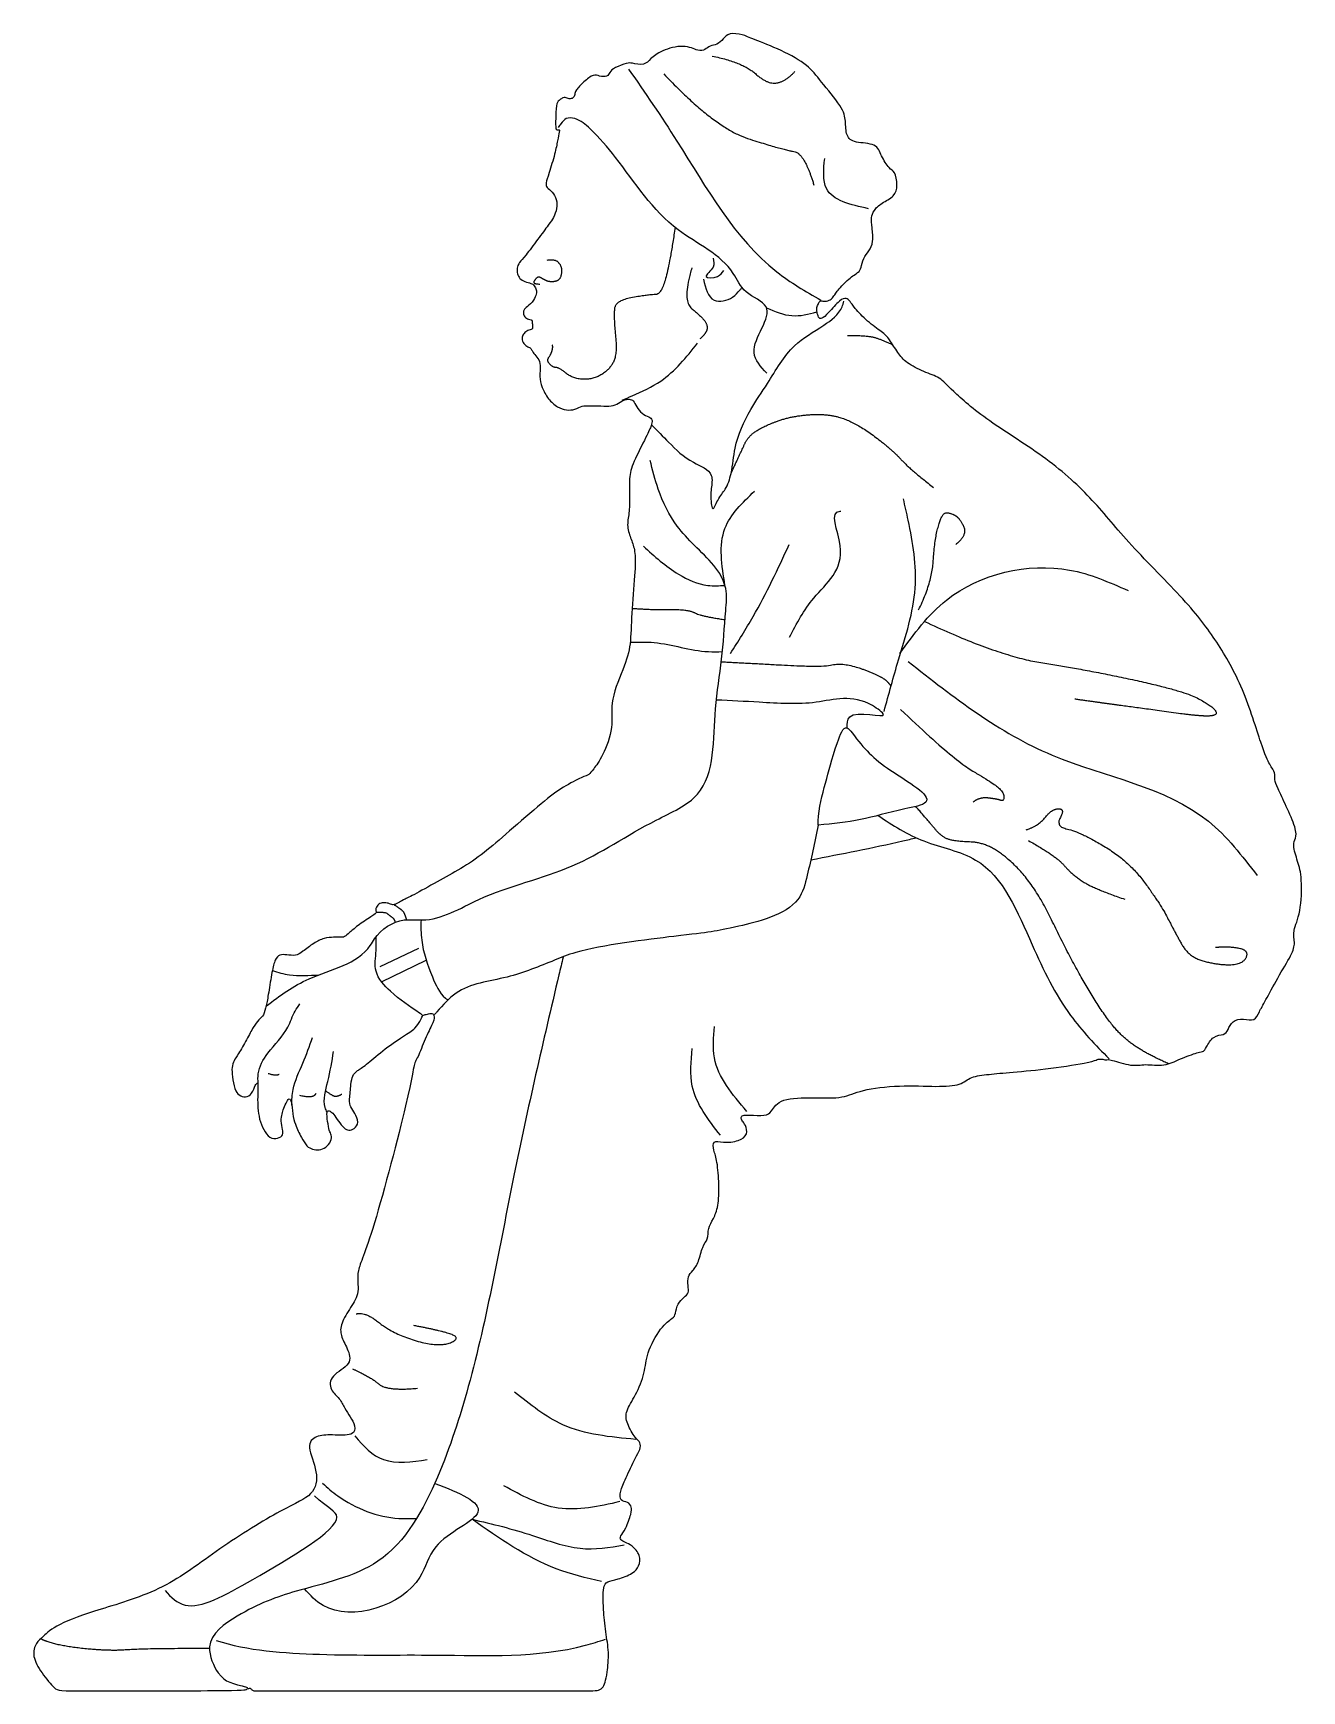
# Model space of a CAD drawing. Header units: feet. Extents: x 89 to 238, y -57 to 31.
# Drawn here: x 112.351 to 115.657, y 6.288 to 10.607 of the extents above; entities that cross this region are included whole.
import ezdxf

# ---------------------------------------------------------------- set-up
doc = ezdxf.new("R2010")
doc.units = ezdxf.units.FT
doc.header["$MEASUREMENT"] = 0
doc.layers.add('inner', color=1, linetype='Continuous')
doc.layers.add('outer', color=3, linetype='Continuous')

msp = doc.modelspace()

# ---------------------------------------------------------------- linework, layer by layer
at = {"layer": 'inner'}
for p, q in [((113.2553, 8.175), (113.3557, 8.2232)), ((113.2588, 8.1352), (113.3753, 8.1915))]:
    msp.add_line(p, q, dxfattribs=at)
for points in [[(114.1204, 10.5475), (114.2006, 10.531), (114.2644, 10.4729), (114.3138, 10.4822), (114.336, 10.508)], [(113.9942, 10.501), (114.1274, 10.3595), (114.3071, 10.3029), (114.3604, 10.2946), (114.3854, 10.2114)], [(114.0235, 10.101), (114.0104, 10.0099), (113.9876, 9.9261), (113.9571, 9.9261), (113.8683, 9.9109), (113.8632, 9.8678), (113.8734, 9.7714), (113.8531, 9.7308), (113.8125, 9.7054), (113.7592, 9.7054), (113.7212, 9.7359), (113.706, 9.7359), (113.6882, 9.7536), (113.7009, 9.7714), (113.706, 9.7917), (113.7034, 9.7942)], [(113.69, 10.0161), (113.7107, 10.0185), (113.7248, 10.0048), (113.7291, 9.9879), (113.7239, 9.9658), (113.7117, 9.9597), (113.6957, 9.9592), (113.6825, 9.9644), (113.6703, 9.9724), (113.6614, 9.9696), (113.6517, 9.9535), (113.6708, 9.9536)], [(114.0671, 9.9958), (114.0422, 9.9109), (114.0888, 9.871), (114.1071, 9.851), (114.1073, 9.8278), (114.0885, 9.8104)], [(114.5917, 9.7943), (114.5598, 9.8101), (114.5203, 9.8188), (114.4733, 9.8188)], [(114.1696, 9.461), (114.1962, 9.5178), (114.2148, 9.5585), (114.2635, 9.5877), (114.3333, 9.6107), (114.4236, 9.616), (114.497, 9.5912), (114.5881, 9.5231), (114.6351, 9.4714), (114.6973, 9.4233)], [(114.6581, 9.1044), (114.6929, 9.1747), (114.6994, 9.285), (114.718, 9.3538), (114.7365, 9.3593), (114.7649, 9.3451), (114.7857, 9.2992), (114.7551, 9.2752)], [(113.9115, 9.1085), (113.9663, 9.1053), (113.9928, 9.1053), (114.0587, 9.1053), (114.0938, 9.0874), (114.1537, 9.0792)], [(114.6734, 9.0743), (114.8668, 8.9839), (115.096, 8.9488), (115.3441, 8.8949), (115.4196, 8.8571), (115.4412, 8.8302), (115.3953, 8.8261), (115.2227, 8.8504), (115.1216, 8.8639), (115.065, 8.872)], [(114.1441, 8.9694), (114.2103, 8.966), (114.4049, 8.9553), (114.4545, 8.966), (114.5084, 8.9527), (114.5588, 8.9315), (114.579, 8.9168), (114.5861, 8.9055)], [(114.6113, 8.8449), (114.7475, 8.7155), (114.8432, 8.6588), (114.8796, 8.6319), (114.881, 8.6049), (114.8634, 8.6116), (114.8162, 8.617), (114.8001, 8.6035)], [(115.3098, 7.9218), (115.2425, 7.9516), (115.1715, 8.0067), (115.1027, 8.1092), (115.0372, 8.2293), (114.9753, 8.3584), (114.9101, 8.4429), (114.8325, 8.4986), (114.7561, 8.5008), (114.719, 8.5117), (114.684, 8.5543), (114.651, 8.5922)], [(114.9385, 8.5315), (114.9712, 8.5421), (115.0057, 8.5863), (115.0402, 8.5863), (115.0146, 8.5394), (115.0756, 8.5279), (115.2054, 8.4509), (115.2886, 8.3377), (115.3236, 8.2695), (115.3635, 8.1979), (115.4484, 8.178), (115.505, 8.1829), (115.52, 8.2179), (115.4617, 8.2279), (115.4318, 8.2246)], [(114.9443, 8.5036), (115.0175, 8.4621), (115.0546, 8.4185), (115.1114, 8.3791), (115.1955, 8.3507)], [(113.2914, 8.3364), (113.3036, 8.3286), (113.3151, 8.3193), (113.3198, 8.3093), (113.3234, 8.2971)], [(113.2453, 8.3166), (113.2686, 8.3181), (113.2808, 8.3073), (113.2921, 8.2993), (113.2937, 8.2904)], [(112.9634, 7.8969), (112.9846, 7.8898), (112.9917, 7.8951)], [(113.0448, 7.8403), (113.0802, 7.8305), (113.0881, 7.8447)], [(113.1127, 7.8516), (113.1297, 7.8394), (113.1421, 7.8358), (113.1553, 7.8429)], [(113.1928, 7.2702), (113.2158, 7.2768), (113.2889, 7.2178), (113.408, 7.1829), (113.4691, 7.208), (113.4036, 7.2287), (113.3424, 7.2397)], [(113.1825, 7.1273), (113.232, 7.1051), (113.2721, 7.0693), (113.3523, 7.0764)], [(112.8103, 6.398), (112.6459, 6.3986), (112.5444, 6.391), (112.4018, 6.4074), (112.3699, 6.4238)]]:
    msp.add_open_spline(points, degree=2, dxfattribs=at)
for points, knots in [([(113.9023, 10.5138), (113.945, 10.4523), (114.0681, 10.2731), (114.2004, 10.031), (114.3636, 9.9342), (114.4035, 9.9112)], [1.606618, 1.606618, 1.606618, 1.606618, 11.420994, 30.057729, 36.008533, 36.008533, 36.008533, 36.008533]), ([(114.2623, 9.7215), (114.2468, 9.7383), (114.2008, 9.7881), (114.303, 9.8928), (114.2015, 9.9261), (114.1621, 10.0232), (113.9971, 10.0929), (113.9014, 10.2465), (113.8159, 10.3471), (113.7725, 10.3848), (113.7392, 10.3882), (113.7276, 10.3731), (113.7213, 10.3646), (113.7189, 10.3614)], [0, 0, 0, 0, 2.728768, 8.082806, 10.908307, 13.46134, 21.406616, 32.26729, 36.596998, 38.669278, 39.641416, 40.470182, 40.985556, 40.985556, 40.985556, 40.985556]), ([(114.5278, 10.1497), (114.4808, 10.1602), (114.4035, 10.1776), (114.4106, 10.2517), (114.4134, 10.2808)], [0, 0, 0, 0, 3.172697, 5.225484, 5.225484, 5.225484, 5.225484]), ([(114.1227, 10.0207), (114.1246, 10.013), (114.129, 9.9951), (114.0886, 9.9687), (114.1364, 9.9691), (114.1463, 9.9826), (114.1506, 9.9884)], [0, 0, 0, 0, 0.601383, 1.392144, 2.155611, 2.74153, 2.74153, 2.74153, 2.74153]), ([(114.0973, 9.9659), (114.1029, 9.9425), (114.1131, 9.9005), (114.1709, 9.9124), (114.1886, 9.9337), (114.1964, 9.9423), (114.1982, 9.9443)], [0, 0, 0, 0, 2.653955, 4.767175, 5.9368, 6.290425, 6.290425, 6.290425, 6.290425]), ([(113.962, 9.587), (113.977, 9.5717), (114.0115, 9.5365), (114.058, 9.4902), (114.125, 9.4669), (114.1169, 9.4169), (114.1154, 9.3939), (114.122, 9.3586), (114.1367, 9.3994), (114.1574, 9.4178), (114.1735, 9.4684), (114.1776, 9.54), (114.214, 9.6207), (114.2726, 9.7044), (114.3219, 9.7942), (114.4038, 9.8393), (114.455, 9.877), (114.4621, 9.9038), (114.4633, 9.9088)], [0.540158, 0.540158, 0.540158, 0.540158, 3.318452, 6.939944, 9.450643, 10.938016, 12.623705, 13.215567, 14.289207, 15.833407, 17.729309, 20.633715, 25.358037, 28.860164, 34.123086, 38.160675, 41.109081, 41.771702, 41.771702, 41.771702, 41.771702]), ([(114.262, 9.8915), (114.2838, 9.8817), (114.3266, 9.8645), (114.371, 9.8745), (114.3927, 9.8811)], [0.532656, 0.532656, 0.532656, 0.532656, 3.555313, 6.42456, 6.42456, 6.42456, 6.42456]), ([(113.8853, 9.6506), (113.894, 9.6544), (113.9027, 9.6583), (113.9114, 9.6622), (113.9374, 9.6737), (114.0056, 9.704), (114.0528, 9.7628), (114.082, 9.7992)], [-1.226335, -1.226335, -1.226335, -1.226335, 0, 0, 0, 3.664804, 9.628439, 9.628439, 9.628439, 9.628439]), ([(112.9585, 8.0727), (112.993, 8.0993), (113.0773, 8.16), (113.2036, 8.1824), (113.2511, 8.2687), (113.3021, 8.3029), (113.4021, 8.2888), (113.5408, 8.3763), (113.7604, 8.4204), (113.9312, 8.5414), (114.1313, 8.6271), (114.1197, 8.8196), (114.1472, 8.9741), (114.1531, 9.0785), (114.1635, 9.1895), (114.0891, 9.256), (114.018, 9.3308), (113.9799, 9.4089), (113.9648, 9.469), (113.9585, 9.4941)], [1.045394, 1.045394, 1.045394, 1.045394, 6.765419, 14.66312, 15.524955, 19.527493, 21.562007, 28.383361, 39.614004, 50.45844, 56.000305, 65.850414, 71.545312, 77.022053, 79.552283, 85.579947, 88.513859, 93.217015, 96.603376, 96.603376, 96.603376, 96.603376]), ([(114.1536, 9.1683), (114.1453, 9.2206), (114.1299, 9.3168), (114.1991, 9.3836), (114.2306, 9.4141)], [0, 0, 0, 0, 3.870981, 7.108664, 7.108664, 7.108664, 7.108664]), ([(114.5682, 8.8401), (114.5804, 8.8848), (114.6093, 8.991), (114.6639, 9.1552), (114.6404, 9.2991), (114.6228, 9.3752), (114.6186, 9.3937)], [0, 0, 0, 0, 3.638912, 8.63659, 13.277712, 14.764058, 14.764058, 14.764058, 14.764058]), ([(114.3216, 9.0333), (114.3404, 9.0689), (114.383, 9.1498), (114.489, 9.2248), (114.424, 9.3623), (114.4548, 9.3619), (114.4554, 9.3619)], [0, 0, 0, 0, 3.129605, 7.127227, 9.464495, 9.510384, 9.510384, 9.510384, 9.510384]), ([(113.9409, 9.2706), (113.9699, 9.2443), (114.0189, 9.1999), (114.0962, 9.1649), (114.1385, 9.1674), (114.1536, 9.1683)], [0, 0, 0, 0, 3.063112, 5.184349, 6.356741, 6.356741, 6.356741, 6.356741]), ([(114.1679, 8.9909), (114.1881, 9.0227), (114.2459, 9.1137), (114.2915, 9.2114), (114.3211, 9.2751)], [0, 0, 0, 0, 2.944103, 8.427074, 8.427074, 8.427074, 8.427074]), ([(114.6093, 8.991), (114.6459, 9.0415), (114.7478, 9.1819), (115.0038, 9.2431), (115.1545, 9.1768), (115.2039, 9.1551)], [0, 0, 0, 0, 4.824484, 13.429905, 17.637421, 17.637421, 17.637421, 17.637421]), ([(113.909, 9.0202), (113.9291, 9.021), (113.997, 9.0222), (114.0746, 8.9938), (114.1347, 8.9954), (114.1469, 8.9957)], [0.687132, 0.687132, 0.687132, 0.687132, 3.301287, 9.529827, 11.119502, 11.119502, 11.119502, 11.119502]), ([(114.6311, 8.9703), (114.749, 8.8774), (114.9835, 8.6926), (115.3698, 8.6342), (115.5011, 8.4635), (115.5405, 8.4122)], [0, 0, 0, 0, 11.665745, 23.211272, 28.168498, 28.168498, 28.168498, 28.168498]), ([(114.4717, 8.7973), (114.4721, 8.8083), (114.4737, 8.8526), (114.5996, 8.811), (114.4951, 8.89), (114.3932, 8.8541), (114.2545, 8.8636), (114.1682, 8.8679), (114.1311, 8.8697)], [0, 0, 0, 0, 1.269289, 5.108375, 6.720591, 13.108404, 19.559544, 24.412743, 24.412743, 24.412743, 24.412743]), ([(114.5524, 8.5688), (114.5906, 8.5436), (114.6694, 8.4933), (114.8599, 8.46), (114.9455, 8.2433), (115.0357, 8.0587), (115.1187, 7.9708), (115.155, 7.9347)], [0.440621, 0.440621, 0.440621, 0.440621, 6.393274, 12.630415, 24.159533, 33.276432, 39.890869, 39.890869, 39.890869, 39.890869]), ([(114.3968, 8.5437), (114.3871, 8.4984), (114.3716, 8.4256), (114.3438, 8.316), (114.1241, 8.265), (114.1181, 8.2659), (113.795, 8.2267), (113.6897, 8.1839), (113.5854, 8.1406), (113.4654, 8.1292), (113.4187, 8.0753), (113.403, 8.0573), (113.401, 8.055), (113.399, 8.0527), (113.397, 8.0503)], [0, 0, 0, 0, 5.333167, 8.580446, 16.308447, 27.682306, 35.700154, 38.277641, 43.980844, 50.026549, 53.057352, 53.057352, 53.057352, 53.448864, 53.448864, 53.448864, 53.448864]), ([(114.3772, 8.4534), (114.4173, 8.4611), (114.4976, 8.4767), (114.5892, 8.4961), (114.6406, 8.508), (114.6522, 8.5108)], [1.532185, 1.532185, 1.532185, 1.532185, 6.860443, 12.188647, 13.744119, 13.744119, 13.744119, 13.744119]), ([(113.3616, 8.2966), (113.361, 8.2789), (113.3615, 8.2282), (113.3854, 8.1598), (113.4102, 8.1038), (113.4296, 8.0894), (113.4318, 8.0879)], [1.401807, 1.401807, 1.401807, 1.401807, 3.684972, 8.021907, 10.866192, 11.219933, 11.219933, 11.219933, 11.219933]), ([(113.3657, 8.0484), (113.363, 8.0502), (113.3603, 8.0521), (113.3576, 8.0539), (113.332, 8.0713), (113.289, 8.1006), (113.2361, 8.1572), (113.2456, 8.2114), (113.2447, 8.2413), (113.2444, 8.2533)], [-0.430827, -0.430827, -0.430827, -0.430827, 0, 0, 0, 4.106921, 6.90555, 9.257312, 10.835693, 10.835693, 10.835693, 10.835693]), ([(113.7317, 8.1996), (113.7281, 8.1844), (113.7245, 8.1691), (113.7209, 8.1539), (113.6798, 7.9802), (113.5967, 7.6239), (113.5197, 7.1775), (113.4108, 6.8396), (113.2833, 6.6033), (113.0472, 6.5561), (112.9107, 6.5053), (112.7894, 6.4217), (112.8413, 6.3075), (112.8691, 6.3092), (112.9096, 6.2967)], [0.429807, 0.429807, 0.429807, 0.429807, 2.476772, 2.476772, 2.476772, 25.781576, 50.223609, 61.059299, 72.720092, 82.596111, 89.836446, 94.15008, 96.961016, 101.414233, 101.414233, 101.414233, 101.414233]), ([(112.9741, 8.1652), (112.9887, 8.16), (113.0279, 8.1489), (113.0693, 8.1518), (113.0952, 8.1537)], [2.24637, 2.24637, 2.24637, 2.24637, 4.259248, 7.589581, 7.589581, 7.589581, 7.589581]), ([(112.9372, 7.8704), (112.9367, 7.8789), (112.935, 7.9074), (112.9655, 7.9593), (113.0125, 8.0031), (113.0284, 8.0534), (113.0417, 8.072), (113.0461, 8.0781)], [0, 0, 0, 0, 0.661303, 2.207039, 4.440831, 5.642368, 6.229296, 6.229296, 6.229296, 6.229296]), ([(113.0249, 7.8139), (113.0246, 7.8277), (113.0266, 7.8657), (113.0548, 7.9228), (113.0708, 7.9682), (113.0786, 7.9906)], [1.86867, 1.86867, 1.86867, 1.86867, 3.661179, 6.870776, 9.969234, 9.969234, 9.969234, 9.969234]), ([(114.2102, 7.7979), (114.1728, 7.842), (114.1167, 7.9079), (114.1237, 7.9915), (114.126, 8.0193)], [0, 0, 0, 0, 4.257795, 6.38414, 6.38414, 6.38414, 6.38414]), ([(113.1168, 7.7956), (113.1147, 7.7996), (113.1042, 7.8239), (113.1214, 7.8807), (113.1294, 7.9282), (113.1336, 7.9537)], [1.414594, 1.414594, 1.414594, 1.414594, 2.02097, 4.989347, 8.433196, 8.433196, 8.433196, 8.433196]), ([(114.1417, 7.7356), (114.11, 7.7763), (114.0571, 7.8442), (114.0652, 7.9283), (114.0685, 7.9619)], [0, 0, 0, 0, 3.848008, 6.409288, 6.409288, 6.409288, 6.409288]), ([(113.921, 6.9432), (113.8548, 6.9494), (113.737, 6.9604), (113.6456, 7.0343), (113.6055, 7.0667)], [0, 0, 0, 0, 5.057766, 9.010412, 9.010412, 9.010412, 9.010412]), ([(113.189, 6.9522), (113.2112, 6.9249), (113.262, 6.8735), (113.3374, 6.8847), (113.3778, 6.8907)], [1.47952, 1.47952, 1.47952, 1.47952, 5.772139, 10.738452, 10.738452, 10.738452, 10.738452]), ([(113.3971, 6.8286), (113.4626, 6.8043), (113.5727, 6.7559), (113.3888, 6.6855), (113.357, 6.5237), (113.1488, 6.4568), (113.0726, 6.5371), (113.0579, 6.5538)], [1.140825, 1.140825, 1.140825, 1.140825, 7.502192, 13.70455, 17.570005, 28.986315, 31.818309, 31.818309, 31.818309, 31.818309]), ([(113.1048, 6.829), (113.1174, 6.8172), (113.1741, 6.7701), (113.2628, 6.7347), (113.3347, 6.7369), (113.3501, 6.7374)], [7.214592, 7.214592, 7.214592, 7.214592, 9.479354, 16.838125, 18.849604, 18.849604, 18.849604, 18.849604]), ([(112.6944, 6.5499), (112.7101, 6.5313), (112.7606, 6.4855), (112.9259, 6.5796), (113.1961, 6.7364), (113.1188, 6.7642), (113.0837, 6.7959)], [1.82775, 1.82775, 1.82775, 1.82775, 4.755917, 10.906813, 18.946143, 22.36424, 22.36424, 22.36424, 22.36424]), ([(113.8797, 6.7811), (113.8252, 6.7689), (113.719, 6.745), (113.6236, 6.797), (113.5771, 6.8224)], [0, 0, 0, 0, 4.20687, 8.211777, 8.211777, 8.211777, 8.211777]), ([(113.4945, 6.7352), (113.5472, 6.723), (113.6413, 6.6998), (113.7713, 6.6495), (113.8525, 6.6611), (113.8913, 6.6689)], [1.858946, 1.858946, 1.858946, 1.858946, 8.936965, 14.523361, 19.577092, 19.577092, 19.577092, 19.577092]), ([(113.832, 6.5729), (113.7917, 6.582), (113.6692, 6.6122), (113.5648, 6.6857), (113.4945, 6.7352)], [1.056154, 1.056154, 1.056154, 1.056154, 6.40629, 17.459329, 17.459329, 17.459329, 17.459329]), ([(112.828, 6.4195), (112.9078, 6.3929), (113.1195, 6.3782), (113.4317, 6.385), (113.6832, 6.3727), (113.8248, 6.4169), (113.8419, 6.4226)], [1.472215, 1.472215, 1.472215, 1.472215, 12.356697, 25.086289, 42.094493, 44.440625, 44.440625, 44.440625, 44.440625])]:
    msp.add_open_spline(points, degree=3, knots=knots, dxfattribs=at)
at = {"layer": 'outer'}
msp.add_open_spline([(113.719, 10.3552), (113.7173, 10.3553), (113.7121, 10.3556), (113.7126, 10.3639), (113.7119, 10.3793), (113.7141, 10.4241), (113.7196, 10.4303), (113.7224, 10.4333), (113.7321, 10.4398), (113.7363, 10.4406), (113.7473, 10.4353), (113.7586, 10.4373), (113.7626, 10.4471), (113.7631, 10.457), (113.7853, 10.4811), (113.8125, 10.502), (113.8253, 10.4945), (113.8485, 10.4933), (113.852, 10.5049), (113.8642, 10.5177), (113.9019, 10.5299), (113.9071, 10.5299), (113.9454, 10.5223), (113.9582, 10.5403), (113.986, 10.5617), (114.0475, 10.5792), (114.0864, 10.5588), (114.1015, 10.5635), (114.1137, 10.5751), (114.1332, 10.5764), (114.1492, 10.5919), (114.1633, 10.6088), (114.2005, 10.6041), (114.223, 10.5928), (114.3011, 10.5638), (114.3736, 10.5223), (114.3993, 10.486), (114.4621, 10.4117), (114.4683, 10.379), (114.4683, 10.3383), (114.4895, 10.3206), (114.5505, 10.3206), (114.5594, 10.2878), (114.5829, 10.2514), (114.5958, 10.2493), (114.6044, 10.2099), (114.5965, 10.1812), (114.5606, 10.1647), (114.5406, 10.1454), (114.5341, 10.1268), (114.537, 10.1031), (114.5407, 10.0622), (114.5293, 10.0393), (114.5135, 10.0214), (114.5085, 9.9942), (114.5035, 9.9849), (114.4719, 9.9655), (114.4426, 9.9311), (114.4354, 9.9189), (114.4297, 9.9125), (114.4146, 9.9068), (114.402, 9.912), (114.3974, 9.9032), (114.3924, 9.8924), (114.3927, 9.8811), (114.3974, 9.8659), (114.4039, 9.8609), (114.4218, 9.876), (114.4546, 9.9147), (114.4703, 9.9175), (114.4795, 9.9098), (114.4888, 9.8928), (114.5245, 9.8558), (114.5645, 9.8274), (114.582, 9.8117), (114.604, 9.7728), (114.6249, 9.7488), (114.6727, 9.7232), (114.7151, 9.7108), (114.7381, 9.6825), (114.8316, 9.5997), (114.9976, 9.4995), (115.1166, 9.3898), (115.2012, 9.2802), (115.3609, 9.1236), (115.4361, 9.0234), (115.505, 8.9044), (115.5551, 8.7384), (115.5739, 8.6994), (115.589, 8.679), (115.5845, 8.6631), (115.5925, 8.6428), (115.6156, 8.5946), (115.643, 8.5335), (115.6421, 8.507), (115.6315, 8.4955), (115.6465, 8.4477), (115.658, 8.4097), (115.6547, 8.3121), (115.6318, 8.2676), (115.6399, 8.2366), (115.6331, 8.2096), (115.5927, 8.1449), (115.5603, 8.0829), (115.5455, 8.0573), (115.5347, 8.0317), (115.505, 8.0411), (115.474, 8.0344), (115.4646, 8.0087), (115.4552, 7.9966), (115.4255, 7.9966), (115.4066, 7.9616), (115.4012, 7.9535), (115.3904, 7.9535), (115.3379, 7.9346), (115.3001, 7.9144), (115.2462, 7.9225), (115.2155, 7.9136), (115.1546, 7.935), (115.1472, 7.931), (115.1351, 7.9352), (115.1225, 7.9333), (115.1156, 7.9279), (115.0009, 7.9085), (114.8972, 7.8997), (114.8404, 7.8943), (114.7923, 7.8888), (114.7705, 7.8659), (114.7093, 7.8615), (114.6089, 7.867), (114.5034, 7.854), (114.4644, 7.8314), (114.3863, 7.8334), (114.2959, 7.8334), (114.2733, 7.7944), (114.2609, 7.7862), (114.2148, 7.7883), (114.1985, 7.7883), (114.195, 7.7825), (114.1979, 7.7727), (114.2072, 7.7634), (114.2142, 7.7378), (114.1916, 7.7199), (114.1469, 7.7152), (114.1213, 7.7239), (114.1237, 7.6961), (114.1335, 7.6711), (114.1389, 7.6058), (114.1368, 7.549), (114.1237, 7.5173), (114.1084, 7.4933), (114.1106, 7.4638), (114.0942, 7.4485), (114.0855, 7.4042), (114.0692, 7.3813), (114.056, 7.3693), (114.0571, 7.3431), (114.0604, 7.3245), (114.0473, 7.3136), (114.0298, 7.2983), (114.0244, 7.2688), (114.02, 7.2601), (113.9872, 7.2393), (113.9468, 7.164), (113.9468, 7.1192), (113.9206, 7.0559), (113.8933, 7.0166), (113.8966, 6.986), (113.921, 6.9432), (113.9343, 6.9368), (113.9332, 6.9159), (113.9216, 6.8991), (113.8938, 6.8388), (113.8796, 6.8071), (113.8797, 6.7811), (113.9014, 6.782), (113.9113, 6.7656), (113.9102, 6.7536), (113.8949, 6.7077), (113.8796, 6.6903), (113.8807, 6.6815), (113.8938, 6.6739), (113.9102, 6.6684), (113.9346, 6.6417), (113.9303, 6.6117), (113.916, 6.5945), (113.8723, 6.5773), (113.845, 6.5744), (113.8364, 6.5579), (113.8357, 6.5307), (113.8364, 6.5063), (113.8424, 6.439), (113.8522, 6.3898), (113.8467, 6.3319), (113.8413, 6.3101), (113.8347, 6.2937), (113.8205, 6.2883), (113.8085, 6.2883), (112.9829, 6.2883), (112.9307, 6.2883), (112.9237, 6.2883), (112.921, 6.2908), (112.9184, 6.2938), (112.9149, 6.2961), (112.9066, 6.2919), (112.8989, 6.2881), (112.4234, 6.2881), (112.4101, 6.2881), (112.3718, 6.3357), (112.3468, 6.379), (112.3585, 6.4156), (112.3751, 6.4272), (112.4084, 6.4605), (112.5166, 6.4988), (112.6944, 6.5499), (112.8295, 6.6569), (113.0126, 6.7701), (113.0837, 6.7959), (113.0956, 6.8574), (113.0607, 6.929), (113.0873, 6.954), (113.1273, 6.9556), (113.189, 6.9522), (113.1905, 6.9789), (113.1772, 7.0022), (113.1622, 7.0239), (113.1511, 7.0503), (113.1238, 7.07), (113.1228, 7.1104), (113.1847, 7.1381), (113.1697, 7.1814), (113.1511, 7.2141), (113.1511, 7.2436), (113.1786, 7.2883), (113.2032, 7.3253), (113.1898, 7.3812), (113.2281, 7.4477), (113.3396, 7.8755), (113.3413, 7.9221), (113.3546, 7.9388), (113.3746, 7.9954), (113.3955, 8.032), (113.397, 8.0503), (113.3876, 8.0541), (113.3744, 8.0504), (113.3657, 8.0484), (113.3626, 8.04), (113.3476, 8.0137), (113.3185, 7.9958), (113.2592, 7.9556), (113.2156, 7.9162), (113.1948, 7.9042), (113.1817, 7.8911), (113.1795, 7.8715), (113.1741, 7.8256), (113.1773, 7.8092), (113.1893, 7.7939), (113.2003, 7.7688), (113.1882, 7.7513), (113.173, 7.747), (113.1609, 7.7535), (113.1459, 7.7722), (113.1334, 7.7919), (113.1246, 7.7994), (113.1145, 7.8004), (113.1181, 7.7714), (113.122, 7.7456), (113.1291, 7.7373), (113.1279, 7.7206), (113.1142, 7.7028), (113.0955, 7.6963), (113.0788, 7.699), (113.0639, 7.7051), (113.0491, 7.7316), (113.0416, 7.7462), (113.0341, 7.7626), (113.0262, 7.7909), (113.0249, 7.825), (113.0176, 7.8332), (113.0125, 7.8252), (113.0026, 7.8049), (112.9993, 7.7918), (112.996, 7.7735), (113.0007, 7.749), (113.0035, 7.7368), (112.9894, 7.726), (112.9659, 7.7274), (112.9513, 7.7495), (112.9396, 7.7777), (112.936, 7.8073), (112.9355, 7.834), (112.9372, 7.8704), (112.9349, 7.8723), (112.9302, 7.8688), (112.9215, 7.8427), (112.9047, 7.8334), (112.8867, 7.8398), (112.8757, 7.8537), (112.8693, 7.8897), (112.8681, 7.9129), (112.8734, 7.9303), (112.8838, 7.9443), (112.9086, 7.9862), (112.9243, 8.0192), (112.9394, 8.0378), (112.9515, 8.0471), (112.9585, 8.0727), (112.9637, 8.103), (112.9735, 8.1654), (112.9809, 8.1947), (112.9931, 8.2069), (113.0103, 8.2062), (113.0361, 8.2026), (113.0511, 8.2126), (113.0827, 8.2377), (113.1085, 8.2499), (113.1364, 8.252), (113.1486, 8.2513), (113.1629, 8.2513), (113.1737, 8.2628), (113.1989, 8.2842), (113.2393, 8.3101), (113.2461, 8.3165), (113.245, 8.318), (113.2419, 8.3257), (113.2515, 8.3401), (113.2629, 8.3413), (113.2766, 8.3413), (113.2876, 8.3337), (113.3029, 8.3409), (113.3132, 8.3485), (113.3368, 8.358), (113.4048, 8.3972), (113.465, 8.4294), (113.5256, 8.4699), (113.5867, 8.5239), (113.6822, 8.607), (113.7317, 8.6442), (113.7857, 8.6707), (113.799, 8.6743), (113.8087, 8.6875), (113.8349, 8.7204), (113.8649, 8.8003), (113.8515, 8.8669), (113.8965, 8.9651), (113.909, 9.0202), (113.9098, 9.1032), (113.9207, 9.2143), (113.9196, 9.2591), (113.9098, 9.2875), (113.8967, 9.3214), (113.9043, 9.3563), (113.9054, 9.3967), (113.9032, 9.4491), (113.912, 9.4852), (113.9516, 9.5612), (113.9625, 9.5865), (113.9649, 9.5985), (113.9607, 9.6054), (113.9413, 9.6122), (113.9249, 9.6282), (113.9173, 9.6488), (113.9077, 9.6536), (113.8931, 9.654), (113.8762, 9.6428), (113.8583, 9.6341), (113.8321, 9.6366), (113.7962, 9.6357), (113.7828, 9.6373), (113.763, 9.6258), (113.7406, 9.6243), (113.7176, 9.6314), (113.6921, 9.6531), (113.6757, 9.6854), (113.6692, 9.7117), (113.6742, 9.7441), (113.6669, 9.7597), (113.6536, 9.7742), (113.6512, 9.7803), (113.6464, 9.7879), (113.6375, 9.7903), (113.6257, 9.8008), (113.6242, 9.8161), (113.6297, 9.8248), (113.6392, 9.8334), (113.6529, 9.8356), (113.6524, 9.8401), (113.6519, 9.8446), (113.6513, 9.8586), (113.6489, 9.86), (113.6421, 9.8614), (113.6299, 9.867), (113.6284, 9.8785), (113.6284, 9.8872), (113.6374, 9.8925), (113.6565, 9.9113), (113.6626, 9.9292), (113.663, 9.9372), (113.6565, 9.9505), (113.6496, 9.9555), (113.6314, 9.9593), (113.6177, 9.9676), (113.6126, 9.9803), (113.6107, 9.9945), (113.6169, 10.01), (113.6324, 10.0245), (113.6655, 10.07), (113.6963, 10.1112), (113.7068, 10.1252), (113.7166, 10.1513), (113.7155, 10.1739), (113.7044, 10.1948), (113.6882, 10.2053), (113.6859, 10.2154), (113.6941, 10.238), (113.7115, 10.2966), (113.7173, 10.3274), (113.7224, 10.3529), (113.7226, 10.3551), (113.7208, 10.3551), (113.719, 10.3552)], degree=3, dxfattribs=at)
msp.add_open_spline([(114.3968, 8.5437), (114.4345, 8.5475), (114.5126, 8.5555), (114.5922, 8.5812), (114.7231, 8.6047), (114.5544, 8.6987), (114.5152, 8.7445), (114.4647, 8.8104), (114.4333, 8.7234), (114.4186, 8.6619), (114.3964, 8.5844), (114.3968, 8.5474), (114.3968, 8.5437)], degree=3, knots=[0, 0, 0, 0, 2.88319, 5.980763, 7.488053, 10.685962, 14.363729, 14.847777, 16.04724, 18.919865, 21.528011, 21.820807, 21.820807, 21.820807, 21.820807], dxfattribs=at)

doc.saveas('drawing.dxf')
